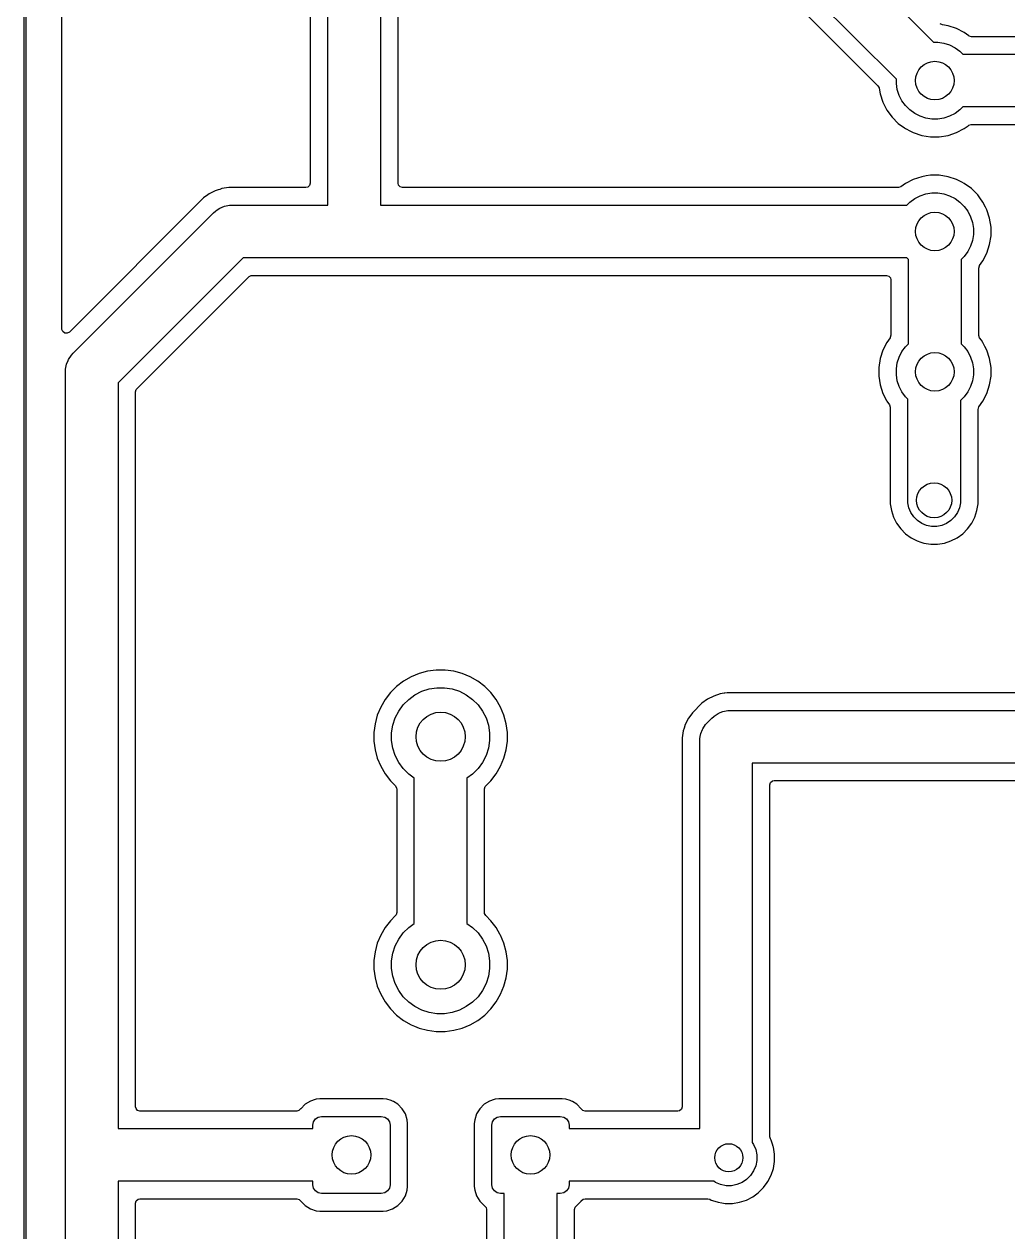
# Model space of a CAD drawing. Header units: millimetres. Extents: x 95 to 195, y -140 to -40.
# Drawn here: x 94.97 to 123, y -115.31 to -80.89 of the extents above; entities that cross this region are included whole.
import ezdxf

# ---------------------------------------------------------------- set-up
doc = ezdxf.new("R2010")
doc.units = ezdxf.units.MM
doc.layers.add('B.Cu', color=153, linetype='CONTINUOUS', true_color=0x4d7fc4)

msp = doc.modelspace()

# ---------------------------------------------------------------- linework, layer by layer
at = {"layer": 'B.Cu', "linetype": 'CONTINUOUS'}
for p, q in [((94.975, -140), (94.975, -40)), ((95.025, -40.025), (95.025, -139.975)), ((96.0505, -89.581664), (96.0505, -44.884553)), ((106.149159, -66.668499), (120.884051, -81.403391)), ((119.823391, -82.464051), (105.006302, -67.646962)), ((104.90483, -68.253304), (119.298916, -82.64739)), ((103.625, -86.05), (103.625, -76.099488)), ((105.125, -76.099488), (105.125, -86.05)), ((103.1245, -76.485937), (103.1245, -85.4255)), ((105.6255, -85.4255), (105.6255, -76.485937)), ((121.135672, -80.913708), (121.072538, -80.883778)), ((121.294783, -80.938909), (121.135672, -80.913708)), ((121.294785, -80.93891), (121.294783, -80.938909)), ((121.534379, -81.016759), (121.294785, -80.93891)), ((121.758845, -81.13113), (121.534379, -81.016759)), ((121.758847, -81.131131), (121.758845, -81.13113)), ((121.758848, -81.131132), (121.758847, -81.131131)), ((121.889173, -81.225818), (121.758848, -81.131132)), ((121.895019, -81.229815), (121.889173, -81.225818)), ((121.962058, -81.2495), (121.895019, -81.229815)), ((120.884051, -81.403391), (121.006305, -81.403391)), ((121.006305, -81.403391), (121.17679, -81.430393)), ((121.17679, -81.430393), (121.340952, -81.483733)), ((121.340952, -81.483733), (121.494748, -81.562096)), ((121.494748, -81.562096), (121.634393, -81.663553)), ((124.348417, -81.2495), (121.962058, -81.2495)), ((121.634393, -81.663553), (121.72084, -81.75)), ((121.72084, -81.75), (124.25, -81.75)), ((119.823391, -82.586305), (119.823391, -82.464051)), ((119.850393, -82.75679), (119.823391, -82.586305)), ((119.298916, -82.64739), (119.332401, -82.708713)), ((119.332401, -82.708713), (119.333708, -82.715672)), ((119.333708, -82.715672), (119.358909, -82.874782)), ((119.358909, -82.874782), (119.43676, -83.114381)), ((119.903733, -82.920952), (119.850393, -82.75679)), ((119.982096, -83.074748), (119.903733, -82.920952)), ((119.43676, -83.114381), (119.551132, -83.338848)), ((120.083553, -83.214393), (119.982096, -83.074748)), ((120.205607, -83.336447), (120.083553, -83.214393)), ((121.72084, -83.25), (121.634393, -83.336447)), ((123.93934, -83.25), (121.72084, -83.25)), ((119.551132, -83.338848), (119.699201, -83.542649)), ((119.699201, -83.542649), (119.699205, -83.542654)), ((119.699205, -83.542654), (119.877345, -83.720794)), ((120.345252, -83.437904), (120.205607, -83.336447)), ((120.499048, -83.516267), (120.345252, -83.437904)), ((120.66321, -83.569607), (120.499048, -83.516267)), ((120.833695, -83.596609), (120.66321, -83.569607)), ((121.006305, -83.596609), (120.833695, -83.596609)), ((121.17679, -83.569607), (121.006305, -83.596609)), ((121.340952, -83.516267), (121.17679, -83.569607)), ((121.494748, -83.437904), (121.340952, -83.516267)), ((121.634393, -83.336447), (121.494748, -83.437904)), ((119.877345, -83.720794), (119.87735, -83.720798)), ((119.87735, -83.720798), (120.055117, -83.849952)), ((120.055117, -83.849952), (120.081155, -83.86887)), ((120.081155, -83.86887), (120.224184, -83.941747)), ((120.224184, -83.941747), (120.305616, -83.983239)), ((120.305616, -83.983239), (120.305618, -83.983239)), ((120.305618, -83.983239), (120.305621, -83.983241)), ((120.305621, -83.983241), (120.545215, -84.06109)), ((121.294785, -84.06109), (121.534379, -83.983241)), ((121.534379, -83.983241), (121.758845, -83.86887)), ((121.758845, -83.86887), (121.871779, -83.786819)), ((121.871779, -83.786819), (121.889173, -83.774182)), ((121.889173, -83.774182), (121.954979, -83.750702)), ((121.954979, -83.750702), (121.962058, -83.7505)), ((121.962058, -83.7505), (123.680664, -83.7505)), ((120.545215, -84.06109), (120.794038, -84.1005)), ((120.794038, -84.1005), (120.794039, -84.1005)), ((120.794039, -84.1005), (121.045961, -84.1005)), ((121.045961, -84.1005), (121.045962, -84.1005)), ((121.045962, -84.1005), (121.294785, -84.06109)), ((120.305616, -85.31676), (120.081151, -85.431132)), ((120.545214, -85.23891), (120.305616, -85.31676)), ((120.669626, -85.219205), (120.545214, -85.23891)), ((120.794038, -85.1995), (120.669626, -85.219205)), ((121.045962, -85.1995), (120.794038, -85.1995)), ((121.294785, -85.23891), (121.045962, -85.1995)), ((121.534383, -85.31676), (121.294785, -85.23891)), ((121.688747, -85.395413), (121.534383, -85.31676)), ((100.41997, -85.641117), (100.244594, -85.730476)), ((100.503103, -85.614105), (100.41997, -85.641117)), ((100.546348, -85.600054), (100.503103, -85.614105)), ((100.607172, -85.580291), (100.546348, -85.600053)), ((100.546348, -85.600053), (100.546348, -85.600054)), ((100.801578, -85.5495), (100.607172, -85.580291)), ((103.0005, -85.5495), (100.801578, -85.5495)), ((103.052011, -85.538294), (103.0005, -85.5495)), ((103.104815, -85.492539), (103.052011, -85.538294)), ((103.1245, -85.4255), (103.104815, -85.492539)), ((105.636706, -85.477011), (105.6255, -85.4255)), ((105.682461, -85.529815), (105.636706, -85.477011)), ((105.7495, -85.5495), (105.682461, -85.529815)), ((119.877942, -85.5495), (105.7495, -85.5495)), ((119.885021, -85.549298), (119.877942, -85.5495)), ((119.950827, -85.525818), (119.885021, -85.549298)), ((120.081151, -85.431132), (119.950827, -85.525818)), ((120.66321, -85.730393), (120.833695, -85.703391)), ((120.833695, -85.703391), (121.006305, -85.703391)), ((121.006305, -85.703391), (121.17679, -85.730393)), ((121.758845, -85.43113), (121.688747, -85.395413)), ((121.758847, -85.431131), (121.758845, -85.43113)), ((121.758848, -85.431132), (121.758847, -85.431131)), ((121.962649, -85.579201), (121.758848, -85.431132)), ((121.962654, -85.579205), (121.962649, -85.579201)), ((122.140794, -85.757345), (121.962654, -85.579205)), ((100.085351, -85.846174), (96.262181, -89.669345)), ((100.085352, -85.846174), (100.085351, -85.846174)), ((100.085354, -85.846172), (100.085352, -85.846174)), ((100.207613, -85.757345), (100.085354, -85.846172)), ((100.244594, -85.730476), (100.207613, -85.757345)), ((100.826487, -86.053611), (100.9, -86.05)), ((100.9, -86.05), (103.625, -86.05)), ((105.125, -86.05), (120.11916, -86.05)), ((120.11916, -86.05), (120.205607, -85.963553)), ((120.205607, -85.963553), (120.345252, -85.862096)), ((120.345252, -85.862096), (120.499048, -85.783733)), ((120.499048, -85.783733), (120.66321, -85.730393)), ((121.17679, -85.730393), (121.340952, -85.783733)), ((121.340952, -85.783733), (121.494748, -85.862096)), ((121.494748, -85.862096), (121.634393, -85.963553)), ((121.634393, -85.963553), (121.756447, -86.085607)), ((122.140798, -85.75735), (122.140794, -85.757345)), ((122.20533, -85.846172), (122.140798, -85.75735)), ((122.28887, -85.961155), (122.20533, -85.846172)), ((122.361747, -86.104184), (122.28887, -85.961155)), ((96.36967, -90.26967), (100.36967, -86.26967)), ((100.36967, -86.26967), (100.424205, -86.220242)), ((100.424205, -86.220242), (100.476019, -86.185621)), ((100.476019, -86.185621), (100.546452, -86.138559)), ((100.546452, -86.138559), (100.682286, -86.082295)), ((100.682286, -86.082295), (100.826487, -86.053611)), ((121.756447, -86.085607), (121.857904, -86.225252)), ((121.857904, -86.225252), (121.936267, -86.379048)), ((121.936267, -86.379048), (121.989607, -86.54321)), ((122.403239, -86.185616), (122.361747, -86.104184)), ((122.403239, -86.185618), (122.403239, -86.185616)), ((122.403241, -86.185621), (122.403239, -86.185618)), ((122.48109, -86.425215), (122.403241, -86.185621)), ((121.989607, -86.54321), (122.016609, -86.713695)), ((122.016609, -86.713695), (122.016609, -86.886305)), ((122.5205, -86.674038), (122.48109, -86.425215)), ((122.5205, -86.925962), (122.5205, -86.674038)), ((121.989607, -87.05679), (121.936267, -87.220952)), ((122.016609, -86.886305), (121.989607, -87.05679)), ((122.48109, -87.174785), (122.5205, -86.925962)), ((121.857904, -87.374748), (121.756447, -87.514393)), ((121.936267, -87.220952), (121.857904, -87.374748)), ((122.28887, -87.638845), (122.403241, -87.414379)), ((122.403241, -87.414379), (122.48109, -87.174785)), ((101.21066, -87.55), (97.65, -91.11066)), ((104.2, -87.55), (101.21066, -87.55)), ((120.11916, -87.55), (104.2, -87.55)), ((120.17, -87.60084), (120.11916, -87.55)), ((120.17, -89.99916), (120.17, -87.60084)), ((121.756447, -87.514393), (121.67, -87.60084)), ((121.67, -87.60084), (121.67, -89.99916)), ((122.190185, -87.775017), (122.194163, -87.769196)), ((122.194163, -87.769196), (122.28887, -87.638845)), ((98.186819, -91.281655), (101.381655, -88.086819)), ((101.381655, -88.086819), (101.442978, -88.053334)), ((101.442978, -88.053334), (101.469336, -88.0505)), ((101.469336, -88.0505), (104.101583, -88.0505)), ((104.101583, -88.0505), (104.298417, -88.0505)), ((104.298417, -88.0505), (119.5455, -88.0505)), ((119.5455, -88.0505), (119.612539, -88.070185)), ((119.612539, -88.070185), (119.658294, -88.122989)), ((122.1705, -87.842056), (122.190185, -87.775017)), ((122.1705, -89.757942), (122.1705, -87.842056)), ((119.658294, -88.122989), (119.6695, -88.1745)), ((119.6695, -88.1745), (119.6695, -89.757942)), ((96.050816, -89.59051), (96.0505, -89.581664)), ((96.075233, -89.655974), (96.050816, -89.59051)), ((96.131166, -89.697846), (96.075233, -89.655974)), ((96.200858, -89.70283), (96.131166, -89.697846)), ((96.262181, -89.669345), (96.200858, -89.70283)), ((119.645818, -89.830827), (119.551132, -89.961151)), ((119.649815, -89.824981), (119.645818, -89.830827)), ((119.6695, -89.757942), (119.649815, -89.824981)), ((122.170702, -89.765021), (122.1705, -89.757942)), ((122.194182, -89.830827), (122.170702, -89.765021)), ((122.244431, -89.89999), (122.194182, -89.830827)), ((119.551132, -89.961151), (119.43676, -90.185616)), ((119.982096, -90.225252), (120.083553, -90.085607)), ((120.083553, -90.085607), (120.17, -89.99916)), ((121.67, -89.99916), (121.756447, -90.085607)), ((121.756447, -90.085607), (121.857904, -90.225252)), ((122.28887, -89.961155), (122.244431, -89.89999)), ((122.34795, -90.077106), (122.28887, -89.961155)), ((122.403239, -90.185616), (122.34795, -90.077106)), ((96.182294, -90.582287), (96.226219, -90.476244)), ((96.226219, -90.476244), (96.238559, -90.446452)), ((96.238559, -90.446452), (96.320242, -90.324205)), ((96.320242, -90.324205), (96.36967, -90.26967)), ((119.35891, -90.425214), (119.3195, -90.674038)), ((119.43676, -90.185616), (119.35891, -90.425214)), ((119.850393, -90.54321), (119.903733, -90.379048)), ((119.903733, -90.379048), (119.982096, -90.225252)), ((121.857904, -90.225252), (121.936267, -90.379048)), ((121.936267, -90.379048), (121.989607, -90.54321)), ((122.403239, -90.185618), (122.403239, -90.185616)), ((122.403241, -90.185621), (122.403239, -90.185618)), ((122.48109, -90.425215), (122.403241, -90.185621)), ((122.5205, -90.674038), (122.48109, -90.425215)), ((96.15, -90.8), (96.153611, -90.726487)), ((96.15, -113.3), (96.15, -90.8)), ((96.153611, -90.726487), (96.182294, -90.582287)), ((119.3195, -90.674038), (119.3195, -90.925961)), ((119.823391, -90.713695), (119.850393, -90.54321)), ((119.823391, -90.886305), (119.823391, -90.713695)), ((121.989607, -90.54321), (122.016609, -90.713695)), ((122.016609, -90.713695), (122.016609, -90.886305)), ((122.5205, -90.925962), (122.5205, -90.674038)), ((97.65, -91.11066), (97.65, -112.37)), ((119.3195, -90.925961), (119.35891, -91.174785)), ((119.35891, -91.174785), (119.43676, -91.414383)), ((119.850393, -91.05679), (119.823391, -90.886305)), ((119.903733, -91.220952), (119.850393, -91.05679)), ((121.989607, -91.05679), (121.936267, -91.220952)), ((122.016609, -90.886305), (121.989607, -91.05679)), ((122.403241, -91.414379), (122.48109, -91.174785)), ((122.48109, -91.174785), (122.5205, -90.925962)), ((98.1505, -91.369336), (98.170185, -91.302297)), ((98.1505, -101.075441), (98.1505, -91.369336)), ((98.170185, -91.302297), (98.186819, -91.281655)), ((119.43676, -91.414383), (119.538536, -91.614128)), ((119.982096, -91.374748), (119.903733, -91.220952)), ((120.083553, -91.514393), (119.982096, -91.374748)), ((120.15, -91.58084), (120.083553, -91.514393)), ((121.756447, -91.514393), (121.65, -91.62084)), ((121.857904, -91.374748), (121.756447, -91.514393)), ((121.936267, -91.220952), (121.857904, -91.374748)), ((122.28887, -91.638845), (122.403241, -91.414379)), ((119.538536, -91.614128), (119.55113, -91.638845)), ((119.55113, -91.638845), (119.625819, -91.741645)), ((119.625819, -91.741645), (119.649298, -91.807449)), ((119.649298, -91.807449), (119.6495, -91.814529)), ((119.6495, -91.814529), (119.6495, -94.558422)), ((120.15, -94.46), (120.15, -91.58084)), ((121.65, -91.62084), (121.65, -94.46)), ((122.1505, -91.869584), (122.170185, -91.802545)), ((122.1505, -94.558422), (122.1505, -91.869584)), ((122.170185, -91.802545), (122.174164, -91.796723)), ((122.174164, -91.796723), (122.28887, -91.638845)), ((119.6495, -94.558422), (119.68029, -94.752826)), ((120.153611, -94.533513), (120.15, -94.46)), ((120.182295, -94.677714), (120.153611, -94.533513)), ((121.646389, -94.533513), (121.617705, -94.677714)), ((121.65, -94.46), (121.646389, -94.533513)), ((122.119709, -94.752826), (122.1505, -94.558422)), ((119.68029, -94.752826), (119.741117, -94.940029)), ((119.741117, -94.940029), (119.830476, -95.115405)), ((120.238559, -94.813548), (120.182295, -94.677714)), ((120.320242, -94.935795), (120.238559, -94.813548)), ((120.424205, -95.039758), (120.320242, -94.935795)), ((121.479758, -94.935795), (121.375795, -95.039758)), ((121.561441, -94.813548), (121.479758, -94.935795)), ((121.617705, -94.677714), (121.561441, -94.813548)), ((121.969524, -95.115405), (122.058884, -94.940025)), ((122.058884, -94.940025), (122.119709, -94.752826)), ((119.830476, -95.115405), (119.946172, -95.274646)), ((119.946172, -95.274646), (120.085354, -95.413828)), ((120.546452, -95.121441), (120.424205, -95.039758)), ((120.682286, -95.177705), (120.546452, -95.121441)), ((120.826487, -95.206389), (120.682286, -95.177705)), ((120.973513, -95.206389), (120.826487, -95.206389)), ((121.117714, -95.177705), (120.973513, -95.206389)), ((121.253548, -95.121441), (121.117714, -95.177705)), ((121.375795, -95.039758), (121.253548, -95.121441)), ((121.714646, -95.413828), (121.853828, -95.274646)), ((121.853828, -95.274646), (121.969524, -95.115405)), ((120.085354, -95.413828), (120.244595, -95.529524)), ((120.244595, -95.529524), (120.267346, -95.541116)), ((120.267346, -95.541116), (120.41997, -95.618882)), ((120.41997, -95.618882), (120.419972, -95.618882)), ((120.419972, -95.618882), (120.419975, -95.618884)), ((120.419975, -95.618884), (120.520317, -95.651487)), ((120.520317, -95.651487), (120.607173, -95.679709)), ((120.607173, -95.679709), (120.801578, -95.7105)), ((120.998422, -95.7105), (121.192826, -95.679709)), ((121.192826, -95.679709), (121.380025, -95.618884)), ((121.380025, -95.618884), (121.555405, -95.529524)), ((121.555405, -95.529524), (121.714646, -95.413828)), ((120.801578, -95.7105), (120.801583, -95.7105)), ((120.801583, -95.7105), (120.998422, -95.7105)), ((106.227792, -99.396498), (105.997638, -99.49183)), ((106.468438, -99.332017), (106.227792, -99.396498)), ((106.715424, -99.299501), (106.468438, -99.332017)), ((106.715429, -99.2995), (106.715424, -99.299501)), ((106.715435, -99.2995), (106.715429, -99.2995)), ((106.964565, -99.2995), (106.715435, -99.2995)), ((106.96457, -99.2995), (106.964565, -99.2995)), ((106.964575, -99.299501), (106.96457, -99.2995)), ((107.211561, -99.332017), (106.964575, -99.299501)), ((107.211564, -99.332017), (107.211561, -99.332017)), ((107.211565, -99.332018), (107.211564, -99.332017)), ((107.452207, -99.396498), (107.211565, -99.332018)), ((107.682361, -99.49183), (107.452207, -99.396498)), ((105.584218, -99.768066), (105.408066, -99.944218)), ((105.584225, -99.76806), (105.584218, -99.768066)), ((105.781873, -99.6164), (105.584225, -99.76806)), ((105.997623, -99.491837), (105.781873, -99.6164)), ((105.997638, -99.49183), (105.997623, -99.491837)), ((106.513176, -99.838682), (106.730157, -99.804316)), ((106.730157, -99.804316), (106.949843, -99.804316)), ((106.949843, -99.804316), (107.166824, -99.838682)), ((107.682376, -99.491837), (107.682361, -99.49183)), ((107.898126, -99.6164), (107.682376, -99.491837)), ((108.095774, -99.76806), (107.898126, -99.6164)), ((108.095781, -99.768066), (108.095774, -99.76806)), ((108.271933, -99.944218), (108.095781, -99.768066)), ((105.2564, -100.141873), (105.131837, -100.357623)), ((105.40806, -99.944225), (105.2564, -100.141873)), ((105.408066, -99.944218), (105.40806, -99.944225)), ((105.775432, -100.290773), (105.930773, -100.135432)), ((105.930773, -100.135432), (106.108502, -100.006304)), ((106.108502, -100.006304), (106.304243, -99.906569)), ((106.304243, -99.906569), (106.513176, -99.838682)), ((107.166824, -99.838682), (107.375757, -99.906569)), ((107.375757, -99.906569), (107.571498, -100.006304)), ((107.571498, -100.006304), (107.749227, -100.135432)), ((107.749227, -100.135432), (107.904568, -100.290773)), ((108.271939, -99.944225), (108.271933, -99.944218)), ((108.423599, -100.141873), (108.271939, -99.944225)), ((108.548162, -100.357623), (108.423599, -100.141873)), ((114.444591, -100.130478), (114.285357, -100.246168)), ((114.619969, -100.041117), (114.444591, -100.130478)), ((114.807173, -99.98029), (114.619969, -100.041117)), ((114.807174, -99.98029), (114.807173, -99.98029)), ((114.919591, -99.962486), (114.807174, -99.98029)), ((114.919592, -99.962486), (114.919591, -99.962486)), ((114.93823, -99.959534), (114.919592, -99.962486)), ((115.001579, -99.9495), (114.93823, -99.959534)), ((125.671423, -99.9495), (115.001579, -99.9495)), ((105.13183, -100.357638), (105.036498, -100.587792)), ((105.131837, -100.357623), (105.13183, -100.357638)), ((105.546569, -100.664243), (105.646304, -100.468502)), ((105.646304, -100.468502), (105.775432, -100.290773)), ((107.904568, -100.290773), (108.033696, -100.468502)), ((108.033696, -100.468502), (108.133431, -100.664243)), ((108.548169, -100.357638), (108.548162, -100.357623)), ((108.549803, -100.361583), (108.548169, -100.357638)), ((108.643502, -100.587793), (108.549803, -100.361583)), ((114.285351, -100.246173), (114.016175, -100.51535)), ((114.285357, -100.246168), (114.285351, -100.246173)), ((114.805248, -100.514205), (114.882287, -100.482294)), ((114.882287, -100.482294), (115.026487, -100.453611)), ((115.026487, -100.453611), (115.1, -100.45)), ((115.1, -100.45), (125.979747, -100.45)), ((104.972017, -100.828438), (104.939501, -101.075424)), ((105.036498, -100.587792), (104.972017, -100.828438)), ((105.478682, -100.873176), (105.546569, -100.664243)), ((108.133431, -100.664243), (108.201318, -100.873176)), ((108.707982, -100.828435), (108.643502, -100.587793)), ((108.7405, -101.075435), (108.707982, -100.828435)), ((113.811113, -100.849978), (113.776829, -100.955498)), ((113.900476, -100.674594), (113.811113, -100.849978)), ((113.967235, -100.58271), (113.900476, -100.674594)), ((114.016172, -100.515354), (113.967235, -100.58271)), ((114.016174, -100.515351), (114.016172, -100.515354)), ((114.016175, -100.51535), (114.016174, -100.515351)), ((114.390242, -100.854205), (114.43967, -100.79967)), ((114.43967, -100.79967), (114.56967, -100.66967)), ((114.56967, -100.66967), (114.624205, -100.620242)), ((114.624205, -100.620242), (114.637284, -100.611503)), ((114.637284, -100.611503), (114.746452, -100.538559)), ((114.746452, -100.538559), (114.805248, -100.514205)), ((98.1505, -111.7455), (98.1505, -101.075441)), ((104.939501, -101.075424), (104.9395, -101.075441)), ((104.9395, -101.075441), (104.9395, -101.324558)), ((105.444316, -101.090157), (105.478682, -100.873176)), ((105.444316, -101.309843), (105.444316, -101.090157)), ((108.201318, -100.873176), (108.235684, -101.090157)), ((108.235684, -101.090157), (108.235684, -101.309843)), ((108.7405, -101.324565), (108.7405, -101.075435)), ((113.75029, -101.037177), (113.7195, -101.231577)), ((113.776829, -100.955499), (113.75029, -101.037176)), ((113.75029, -101.037176), (113.75029, -101.037177)), ((113.776829, -100.955498), (113.776829, -100.955499)), ((114.223611, -101.256487), (114.235865, -101.194883)), ((114.235865, -101.194883), (114.252294, -101.112287)), ((114.252294, -101.112287), (114.302811, -100.99033)), ((114.302811, -100.99033), (114.308559, -100.976452)), ((114.308559, -100.976452), (114.390242, -100.854205)), ((104.9395, -101.324558), (104.939501, -101.324575)), ((104.939501, -101.324575), (104.972017, -101.571561)), ((105.478682, -101.526824), (105.444316, -101.309843)), ((105.546569, -101.735757), (105.478682, -101.526824)), ((108.201318, -101.526824), (108.133431, -101.735757)), ((108.235684, -101.309843), (108.201318, -101.526824)), ((108.707982, -101.571565), (108.7405, -101.324565)), ((113.7195, -101.231577), (113.7195, -111.7455)), ((114.22, -101.33), (114.223611, -101.256487)), ((114.22, -112.37), (114.22, -101.33)), ((104.972017, -101.571561), (105.036498, -101.812207)), ((105.036498, -101.812207), (105.13183, -102.042361)), ((105.646304, -101.931498), (105.546569, -101.735757)), ((108.133431, -101.735757), (108.033696, -101.931498)), ((108.548164, -102.042373), (108.643502, -101.812207)), ((108.643502, -101.812207), (108.707982, -101.571565)), ((105.13183, -102.042361), (105.131837, -102.042376)), ((105.131837, -102.042376), (105.2564, -102.258126)), ((105.775432, -102.109227), (105.646304, -101.931498)), ((105.930773, -102.264568), (105.775432, -102.109227)), ((107.904568, -102.109227), (107.749227, -102.264568)), ((108.033696, -101.931498), (107.904568, -102.109227)), ((108.423599, -102.258127), (108.548164, -102.042373)), ((125.979747, -101.95), (115.72, -101.95)), ((115.72, -101.95), (115.72, -112.769698)), ((105.2564, -102.258126), (105.40806, -102.455774)), ((105.40806, -102.455774), (105.408066, -102.455781)), ((105.408066, -102.455781), (105.553181, -102.600896)), ((106.09, -102.380253), (105.930773, -102.264568)), ((106.09, -106.519746), (106.09, -102.380253)), ((107.749227, -102.264568), (107.59, -102.380253)), ((107.59, -102.380253), (107.59, -106.519746)), ((108.126819, -102.600896), (108.271933, -102.455781)), ((108.271933, -102.455781), (108.271938, -102.455776)), ((108.271938, -102.455776), (108.423599, -102.258127)), ((116.2205, -102.5745), (116.240185, -102.507461)), ((116.240185, -102.507461), (116.292989, -102.461706)), ((116.292989, -102.461706), (116.3445, -102.4505)), ((116.3445, -102.4505), (125.671423, -102.4505)), ((105.553181, -102.600896), (105.586666, -102.662219)), ((105.586666, -102.662219), (105.5895, -102.688577)), ((105.5895, -102.688577), (105.5895, -106.211423)), ((108.0905, -102.688577), (108.110185, -102.621538)), ((108.0905, -106.211423), (108.0905, -102.688577)), ((108.110185, -102.621538), (108.126819, -102.600896)), ((116.2205, -112.602868), (116.2205, -102.5745)), ((105.553181, -106.299104), (105.408066, -106.444218)), ((105.569815, -106.278462), (105.553181, -106.299104)), ((105.5895, -106.211423), (105.569815, -106.278462)), ((108.093334, -106.237781), (108.0905, -106.211423)), ((108.126819, -106.299104), (108.093334, -106.237781)), ((108.271933, -106.444218), (108.126819, -106.299104)), ((105.2564, -106.641873), (105.131837, -106.857623)), ((105.40806, -106.444225), (105.2564, -106.641873)), ((105.408066, -106.444218), (105.40806, -106.444225)), ((105.775432, -106.790773), (105.930773, -106.635432)), ((105.930773, -106.635432), (106.09, -106.519746)), ((107.59, -106.519746), (107.749227, -106.635432)), ((107.749227, -106.635432), (107.904568, -106.790773)), ((108.271939, -106.444225), (108.271933, -106.444218)), ((108.423599, -106.641873), (108.271939, -106.444225)), ((108.540739, -106.844767), (108.423599, -106.641873)), ((105.13183, -106.857638), (105.036498, -107.087792)), ((105.131837, -106.857623), (105.13183, -106.857638)), ((105.546569, -107.164243), (105.646304, -106.968502)), ((105.646304, -106.968502), (105.775432, -106.790773)), ((107.904568, -106.790773), (108.033696, -106.968502)), ((108.033696, -106.968502), (108.133431, -107.164243)), ((108.548164, -106.857627), (108.540739, -106.844767)), ((108.643502, -107.087793), (108.548164, -106.857627)), ((104.972017, -107.328438), (104.939501, -107.575424)), ((105.036498, -107.087792), (104.972017, -107.328438)), ((105.444316, -107.590157), (105.478682, -107.373176)), ((105.478682, -107.373176), (105.546569, -107.164243)), ((108.133431, -107.164243), (108.201318, -107.373176)), ((108.201318, -107.373176), (108.235684, -107.590157)), ((108.707982, -107.328435), (108.643502, -107.087793)), ((108.7405, -107.575435), (108.707982, -107.328435)), ((104.939501, -107.575424), (104.9395, -107.575441)), ((104.9395, -107.575441), (104.9395, -107.824558)), ((105.444316, -107.809843), (105.444316, -107.590157)), ((108.235684, -107.590157), (108.235684, -107.809843)), ((108.7405, -107.824565), (108.7405, -107.575435)), ((104.9395, -107.824558), (104.939501, -107.824575)), ((104.939501, -107.824575), (104.972017, -108.071561)), ((104.972017, -108.071561), (105.036498, -108.312207)), ((105.478682, -108.026824), (105.444316, -107.809843)), ((105.546569, -108.235757), (105.478682, -108.026824)), ((108.201318, -108.026824), (108.133431, -108.235757)), ((108.235684, -107.809843), (108.201318, -108.026824)), ((108.643502, -108.312207), (108.707982, -108.071565)), ((108.707982, -108.071565), (108.7405, -107.824565)), ((105.036498, -108.312207), (105.13183, -108.542361)), ((105.646304, -108.431498), (105.546569, -108.235757)), ((108.133431, -108.235757), (108.033696, -108.431498)), ((108.548164, -108.542373), (108.643502, -108.312207)), ((105.13183, -108.542361), (105.131837, -108.542376)), ((105.131837, -108.542376), (105.2564, -108.758126)), ((105.2564, -108.758126), (105.40806, -108.955774)), ((105.775432, -108.609227), (105.646304, -108.431498)), ((105.930773, -108.764568), (105.775432, -108.609227)), ((106.108502, -108.893696), (105.930773, -108.764568)), ((107.749227, -108.764568), (107.571498, -108.893696)), ((107.904568, -108.609227), (107.749227, -108.764568)), ((108.033696, -108.431498), (107.904568, -108.609227)), ((108.271938, -108.955776), (108.423599, -108.758127)), ((108.423599, -108.758127), (108.548164, -108.542373)), ((105.40806, -108.955774), (105.408066, -108.955781)), ((105.408066, -108.955781), (105.584218, -109.131933)), ((106.304243, -108.993431), (106.108502, -108.893696)), ((106.513176, -109.061318), (106.304243, -108.993431)), ((106.730157, -109.095684), (106.513176, -109.061318)), ((106.949843, -109.095684), (106.730157, -109.095684)), ((107.166824, -109.061318), (106.949843, -109.095684)), ((107.375757, -108.993431), (107.166824, -109.061318)), ((107.571498, -108.893696), (107.375757, -108.993431)), ((108.095776, -109.131938), (108.271938, -108.955776)), ((105.584218, -109.131933), (105.584225, -109.131939)), ((105.584225, -109.131939), (105.781873, -109.283599)), ((105.781873, -109.283599), (105.997623, -109.408162)), ((105.997623, -109.408162), (105.997638, -109.408169)), ((105.997638, -109.408169), (106.096825, -109.449253)), ((106.096825, -109.449253), (106.227793, -109.503502)), ((107.452207, -109.503502), (107.682373, -109.408164)), ((107.682373, -109.408164), (107.898127, -109.283599)), ((107.898127, -109.283599), (108.095776, -109.131938)), ((106.227793, -109.503502), (106.468435, -109.567982)), ((106.468435, -109.567982), (106.715435, -109.6005)), ((106.715435, -109.6005), (106.715442, -109.6005)), ((106.715442, -109.6005), (106.964558, -109.6005)), ((106.964558, -109.6005), (106.964565, -109.6005)), ((106.964565, -109.6005), (107.211565, -109.567982)), ((107.211565, -109.567982), (107.452207, -109.503502)), ((103.399982, -111.5195), (103.297203, -111.53)), ((103.39999, -111.5195), (103.399982, -111.5195)), ((105.20001, -111.5195), (103.39999, -111.5195)), ((105.200017, -111.5195), (105.20001, -111.5195)), ((105.302796, -111.53), (105.200017, -111.5195)), ((108.499982, -111.5195), (108.397203, -111.53)), ((108.49999, -111.5195), (108.499982, -111.5195)), ((110.30001, -111.5195), (108.49999, -111.5195)), ((110.300017, -111.5195), (110.30001, -111.5195)), ((110.402796, -111.53), (110.300017, -111.5195)), ((98.161706, -111.797011), (98.1505, -111.7455)), ((98.207461, -111.849815), (98.161706, -111.797011)), ((98.2745, -111.8695), (98.207461, -111.849815)), ((102.799632, -111.857322), (102.746042, -111.8695)), ((102.85158, -111.810598), (102.799632, -111.857322)), ((102.857287, -111.801344), (102.85158, -111.810598)), ((102.981342, -111.677289), (102.857287, -111.801344)), ((103.130662, -111.585187), (102.981342, -111.677289)), ((103.130667, -111.585185), (103.130662, -111.585187)), ((103.267655, -111.539792), (103.130667, -111.585185)), ((103.297202, -111.530001), (103.267655, -111.539792)), ((103.297203, -111.53), (103.297202, -111.530001)), ((105.302798, -111.530001), (105.302796, -111.53)), ((105.432527, -111.572989), (105.302798, -111.530001)), ((105.469332, -111.585185), (105.432527, -111.572989)), ((105.469337, -111.585187), (105.469332, -111.585185)), ((105.494163, -111.6005), (105.469337, -111.585187)), ((105.618656, -111.677288), (105.494163, -111.6005)), ((105.742712, -111.801344), (105.618656, -111.677288)), ((105.834814, -111.950665), (105.742712, -111.801344)), ((107.957289, -111.801342), (107.865187, -111.950662)), ((108.081342, -111.677289), (107.957289, -111.801342)), ((108.230662, -111.585187), (108.081342, -111.677289)), ((108.230667, -111.585185), (108.230662, -111.585187)), ((108.367655, -111.539792), (108.230667, -111.585185)), ((108.397202, -111.530001), (108.367655, -111.539792)), ((108.397203, -111.53), (108.397202, -111.530001)), ((110.402798, -111.530001), (110.402796, -111.53)), ((110.532527, -111.572989), (110.402798, -111.530001)), ((110.569332, -111.585185), (110.532527, -111.572989)), ((110.569337, -111.585187), (110.569332, -111.585185)), ((110.594163, -111.6005), (110.569337, -111.585187)), ((110.718656, -111.677288), (110.594163, -111.6005)), ((110.718657, -111.677289), (110.718656, -111.677288)), ((110.842712, -111.801344), (110.718657, -111.677289)), ((110.84842, -111.810598), (110.842712, -111.801344)), ((110.886919, -111.849815), (110.84842, -111.810598)), ((110.953958, -111.8695), (110.886919, -111.849815)), ((113.647011, -111.858294), (113.5955, -111.8695)), ((113.699815, -111.812539), (113.647011, -111.858294)), ((113.7195, -111.7455), (113.699815, -111.812539)), ((102.746042, -111.8695), (98.2745, -111.8695)), ((103.2, -112.269999), (103.21903, -112.174329)), ((103.21903, -112.174329), (103.273223, -112.093223)), ((103.273223, -112.093223), (103.354329, -112.03903)), ((103.354329, -112.03903), (103.45, -112.020001)), ((103.45, -112.020001), (105.150001, -112.02)), ((105.150001, -112.02), (105.245671, -112.03903)), ((105.245671, -112.03903), (105.326777, -112.093223)), ((105.326777, -112.093223), (105.38097, -112.174329)), ((105.38097, -112.174329), (105.399999, -112.27)), ((105.889999, -112.117202), (105.834814, -111.950665)), ((105.9005, -112.21999), (105.889999, -112.117202)), ((107.81, -112.117203), (107.7995, -112.219982)), ((107.810001, -112.117203), (107.81, -112.117203)), ((107.865186, -111.950665), (107.810001, -112.117202)), ((107.810001, -112.117202), (107.810001, -112.117203)), ((107.865187, -111.950662), (107.865186, -111.950665)), ((108.3, -112.269999), (108.31903, -112.174329)), ((108.31903, -112.174329), (108.373223, -112.093223)), ((108.373223, -112.093223), (108.454329, -112.03903)), ((108.454329, -112.03903), (108.55, -112.020001)), ((108.55, -112.020001), (110.250001, -112.02)), ((110.250001, -112.02), (110.345671, -112.03903)), ((110.345671, -112.03903), (110.426777, -112.093223)), ((110.426777, -112.093223), (110.48097, -112.174329)), ((110.48097, -112.174329), (110.499999, -112.27)), ((113.5955, -111.8695), (110.953958, -111.8695)), ((97.65, -112.37), (103.2, -112.37)), ((103.2, -112.37), (103.2, -112.269999)), ((105.399999, -112.27), (105.4, -113.970001)), ((105.9005, -114.02001), (105.9005, -112.21999)), ((107.7995, -112.219982), (107.7995, -114.020017)), ((108.300001, -113.97), (108.3, -112.269999)), ((110.499999, -112.27), (110.499999, -112.37)), ((110.499999, -112.37), (114.22, -112.37)), ((115.72, -112.769698), (115.755537, -112.822883)), ((115.755537, -112.822883), (115.815552, -112.967772)), ((116.234015, -112.659162), (116.2205, -112.602868)), ((116.255217, -112.700773), (116.234015, -112.659162)), ((116.255218, -112.700778), (116.255217, -112.700773)), ((116.25522, -112.700781), (116.255218, -112.700778)), ((116.290148, -112.808278), (116.25522, -112.700781)), ((116.314673, -112.88376), (116.290148, -112.808278)), ((116.318477, -112.895466), (116.314673, -112.88376)), ((116.3505, -113.097648), (116.318477, -112.895466)), ((115.815552, -112.967772), (115.846148, -113.121586)), ((115.846148, -113.121586), (115.846148, -113.278414)), ((116.3505, -113.302352), (116.3505, -113.097648)), ((96.15, -130.65), (96.15, -113.3)), ((115.755537, -113.577117), (115.668408, -113.707515)), ((115.815552, -113.432228), (115.755537, -113.577117)), ((115.846148, -113.278414), (115.815552, -113.432228)), ((116.25522, -113.699219), (116.318477, -113.504534)), ((116.318477, -113.504534), (116.3505, -113.302352)), ((103.200001, -113.87), (97.65, -113.87)), ((97.65, -113.87), (97.65, -130.33934)), ((103.200001, -113.97), (103.200001, -113.87)), ((114.619698, -113.87), (110.5, -113.87)), ((110.5, -113.87), (110.5, -113.970001)), ((114.672883, -113.905537), (114.619698, -113.87)), ((114.817772, -113.965552), (114.672883, -113.905537)), ((115.427117, -113.905537), (115.282228, -113.965552)), ((115.557515, -113.818408), (115.427117, -113.905537)), ((115.668408, -113.707515), (115.557515, -113.818408)), ((116.041971, -114.047213), (116.143247, -113.907816)), ((116.143247, -113.907816), (116.162287, -113.88161)), ((116.162287, -113.88161), (116.25522, -113.699219)), ((103.21903, -114.065671), (103.200001, -113.97)), ((103.273223, -114.146777), (103.21903, -114.065671)), ((103.354329, -114.20097), (103.273223, -114.146777)), ((103.449999, -114.22), (103.354329, -114.20097)), ((105.15, -114.219999), (103.449999, -114.22)), ((105.245671, -114.20097), (105.15, -114.219999)), ((105.326777, -114.146777), (105.245671, -114.20097)), ((105.38097, -114.065671), (105.326777, -114.146777)), ((105.4, -113.970001), (105.38097, -114.065671)), ((105.834814, -114.289335), (105.889999, -114.122798)), ((105.889999, -114.122798), (105.9005, -114.02001)), ((107.7995, -114.020017), (107.81, -114.122796)), ((107.81, -114.122796), (107.810001, -114.122798)), ((107.810001, -114.122798), (107.865186, -114.289335)), ((108.31903, -114.065671), (108.300001, -113.97)), ((108.373223, -114.146777), (108.31903, -114.065671)), ((108.454329, -114.20097), (108.373223, -114.146777)), ((108.549999, -114.22), (108.454329, -114.20097)), ((108.65, -114.219999), (108.549999, -114.22)), ((108.65, -117.35), (108.65, -114.219999)), ((110.25, -114.219999), (110.15, -114.219999)), ((110.15, -114.219999), (110.15, -118.1)), ((110.345671, -114.20097), (110.25, -114.219999)), ((110.426777, -114.146777), (110.345671, -114.20097)), ((110.48097, -114.065671), (110.426777, -114.146777)), ((110.5, -113.970001), (110.48097, -114.065671)), ((114.971586, -113.996148), (114.817772, -113.965552)), ((115.128414, -113.996148), (114.971586, -113.996148)), ((115.282228, -113.965552), (115.128414, -113.996148)), ((115.73161, -114.312287), (115.844726, -114.230104)), ((115.844726, -114.230104), (115.897213, -114.191971)), ((115.897213, -114.191971), (115.897215, -114.191968)), ((115.897215, -114.191968), (115.897219, -114.191966)), ((115.897219, -114.191966), (116.041966, -114.047219)), ((116.041966, -114.047219), (116.041968, -114.047215)), ((116.041968, -114.047215), (116.041971, -114.047213)), ((98.1505, -114.4945), (98.170185, -114.427461)), ((98.1505, -130.080664), (98.1505, -114.4945)), ((98.170185, -114.427461), (98.222989, -114.381706)), ((98.222989, -114.381706), (98.2745, -114.3705)), ((98.2745, -114.3705), (102.746042, -114.3705)), ((102.746042, -114.3705), (102.813081, -114.390185)), ((102.813081, -114.390185), (102.85158, -114.429402)), ((102.85158, -114.429402), (102.857288, -114.438656)), ((102.857288, -114.438656), (102.981344, -114.562712)), ((102.981344, -114.562712), (103.130665, -114.654814)), ((105.469335, -114.654814), (105.618656, -114.562712)), ((105.618656, -114.562712), (105.742712, -114.438656)), ((105.742712, -114.438656), (105.834814, -114.289335)), ((107.865186, -114.289335), (107.957288, -114.438656)), ((107.957288, -114.438656), (108.081344, -114.562712)), ((108.081344, -114.562712), (108.090591, -114.568416)), ((108.090591, -114.568416), (108.137318, -114.62036)), ((110.6505, -114.673957), (110.670185, -114.606918)), ((110.670185, -114.606918), (110.709407, -114.568416)), ((110.709407, -114.568416), (110.718656, -114.562712)), ((110.718656, -114.562712), (110.842712, -114.438656)), ((110.842712, -114.438656), (110.84842, -114.429402)), ((110.84842, -114.429402), (110.900368, -114.382678)), ((110.900368, -114.382678), (110.953958, -114.3705)), ((110.953958, -114.3705), (114.452869, -114.3705)), ((114.452869, -114.3705), (114.509164, -114.384015)), ((114.509164, -114.384015), (114.550776, -114.405218)), ((114.550776, -114.405218), (114.550778, -114.405218)), ((114.550778, -114.405218), (114.550781, -114.40522)), ((114.550781, -114.40522), (114.655137, -114.439127)), ((114.655137, -114.439127), (114.745465, -114.468477)), ((114.745465, -114.468477), (114.846557, -114.484488)), ((114.846557, -114.484488), (114.947648, -114.5005)), ((114.947648, -114.5005), (114.947649, -114.5005)), ((114.947649, -114.5005), (115.152351, -114.5005)), ((115.152351, -114.5005), (115.152352, -114.5005)), ((115.152352, -114.5005), (115.354534, -114.468477)), ((115.354534, -114.468477), (115.549219, -114.40522)), ((115.549219, -114.40522), (115.73161, -114.312287)), ((103.130665, -114.654814), (103.297202, -114.709999)), ((103.297202, -114.709999), (103.39999, -114.7205)), ((103.39999, -114.7205), (103.399995, -114.7205)), ((103.399995, -114.7205), (105.200005, -114.7205)), ((105.200005, -114.7205), (105.20001, -114.7205)), ((105.20001, -114.7205), (105.302798, -114.709999)), ((105.302798, -114.709999), (105.469335, -114.654814)), ((108.137318, -114.62036), (108.1495, -114.673957)), ((108.1495, -114.673957), (108.1495, -116.7255)), ((110.6505, -118.198422), (110.6505, -114.673957))]:
    msp.add_line(p, q, dxfattribs=at)
at = {"layer": 'B.Cu'}
for centre, radius in [((120.92, -82.5), 0.55), ((120.92, -82.5), 0.55), ((120.92, -82.5), 0.55), ((120.92, -86.8), 0.55), ((120.92, -86.8), 0.55), ((120.92, -86.8), 0.55), ((120.92, -90.8), 0.55), ((120.92, -90.8), 0.55), ((120.92, -90.8), 0.55), ((120.9, -94.46), 0.5), ((120.9, -94.46), 0.5), ((106.84, -101.2), 0.7), ((106.84, -101.2), 0.7), ((106.84, -101.2), 0.7), ((106.84, -107.7), 0.7), ((106.84, -107.7), 0.7), ((106.84, -107.7), 0.7), ((104.3, -113.12), 0.55), ((104.3, -113.12), 0.55), ((104.3, -113.12), 0.55), ((109.4, -113.12), 0.55), ((109.4, -113.12), 0.55), ((109.4, -113.12), 0.55), ((115.05, -113.2), 0.4), ((115.05, -113.2), 0.4), ((115.05, -113.2), 0.4)]:
    msp.add_circle(centre, radius, dxfattribs=at)

doc.saveas('drawing.dxf')
